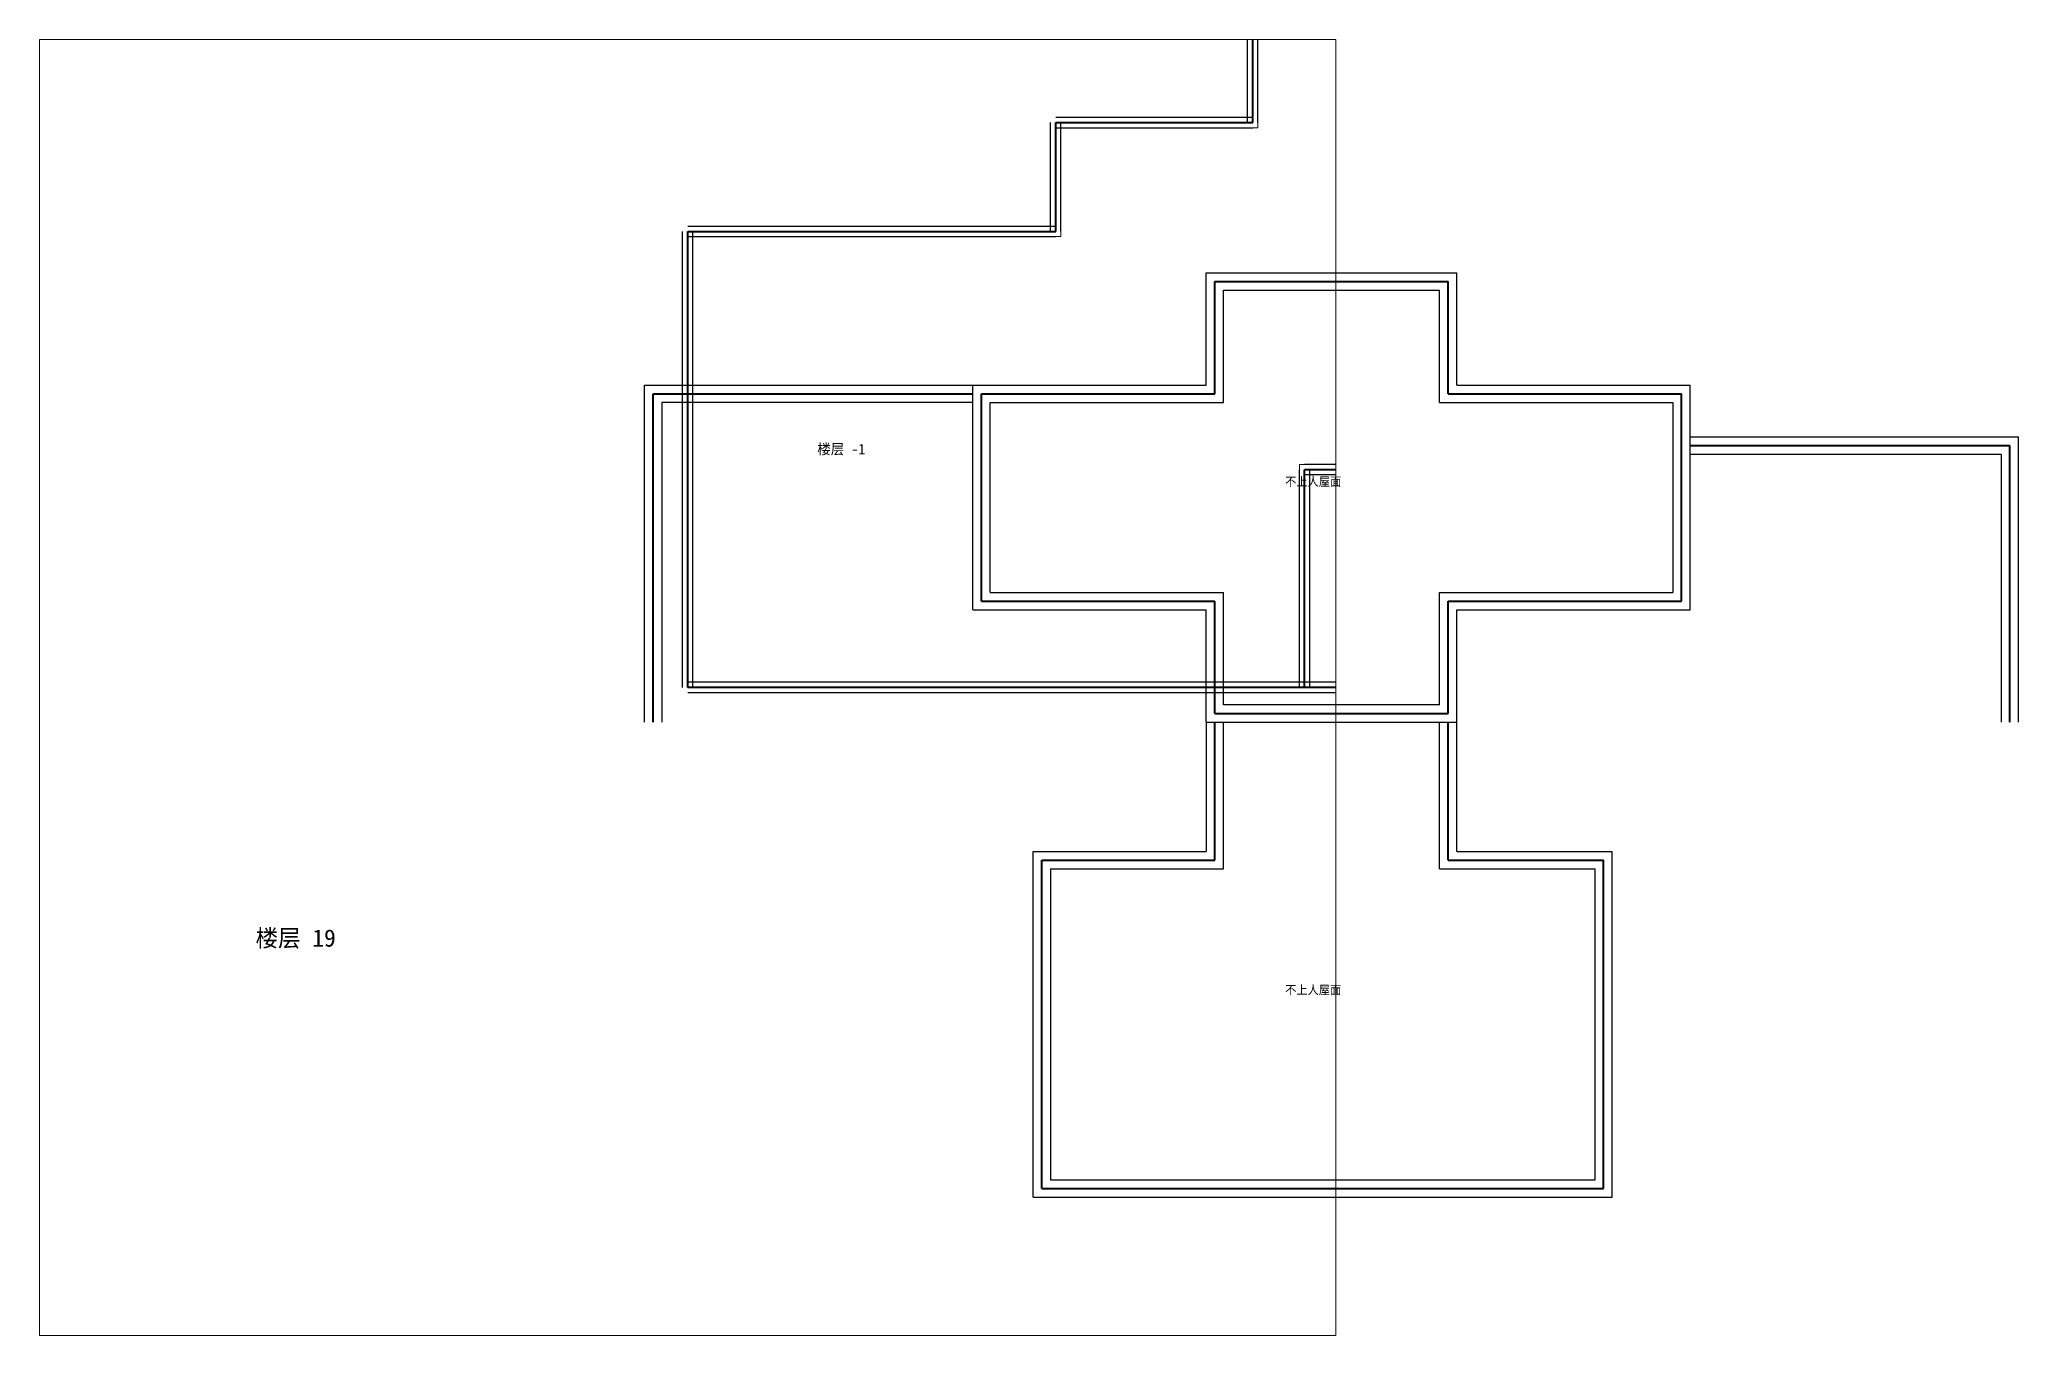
# Paper-space layout '楼层 19' of a CAD drawing. Header units: metres. Extents: x 0 to 458, y 0 to 300.
# The model-space entities are those that its viewports show. They can reach past a viewport. Long polylines and large blocks are cut down to what shows.
import ezdxf

# ---------------------------------------------------------------- set-up
doc = ezdxf.new("R2010")
doc.units = ezdxf.units.M
for name, color, linetype in [('ROOMS', 9, 'Continuous'), ('TEXT', 3, 'Continuous'), ('WALLS', 7, 'Continuous')]:
    doc.layers.add(name, color=color, linetype=linetype)

# ---------------------------------------------------------------- blocks, each defined once
blk = doc.blocks.new('FLOOR_19')
at = {"layer": 'ROOMS', "color": 9, "lineweight": 20}
for points in [[(378, 172), (378, 216), (324, 216), (324, 242), (274, 242), (274, 216), (220, 216), (220, 172), (274.03, 172), (274.03, 146), (324, 146), (324, 172)], [(234, 36), (234, 108), (274, 108), (274, 142), (324, 142), (324, 108), (360, 108), (360, 36)]]:
    blk.add_lwpolyline(points, dxfattribs=at)
at = {"layer": 'WALLS', "lineweight": 25}
for p, q in [((270, 220), (270, 246)), ((270, 246), (328, 246)), ((328, 220), (328, 246)), ((274, 216), (274, 242)), ((274, 242), (324, 242)), ((324, 216), (324, 242)), ((140, 142), (140, 220)), ((140, 220), (216, 220)), ((216, 168), (216, 220)), ((216, 220), (270, 220)), ((328, 220), (382, 220)), ((382, 168), (382, 220)), ((144, 216), (144, 142)), ((216, 216), (144, 216)), ((220, 172), (220, 216)), ((220, 216), (274, 216)), ((324, 216), (378, 216)), ((378, 216), (378, 172)), ((382, 208), (458, 208)), ((458, 142), (458, 208)), ((382, 204), (454, 204)), ((454, 204), (454, 142)), ((220, 172), (274.03, 172)), ((274.03, 146), (274.03, 172)), ((324, 146), (324, 172)), ((324, 172), (378, 172)), ((216, 168), (270.03, 168)), ((270.03, 142), (270.03, 168)), ((328, 142), (328, 168)), ((328, 168), (382, 168)), ((270, 142), (270, 112)), ((270.03, 142), (328, 142)), ((274, 108), (274, 142)), ((324, 146), (274.03, 146)), ((324, 108), (324, 142)), ((328, 112), (328, 142)), ((230, 32), (230, 112)), ((230, 112), (270, 112)), ((328, 112), (364, 112)), ((364, 32), (364, 112)), ((234, 108), (234, 36)), ((234, 108), (274, 108)), ((324, 108), (360, 108)), ((360, 36), (360, 108)), ((234, 36), (360, 36)), ((230, 32), (364, 32))]:
    blk.add_line(p, q, dxfattribs=at)
at = {"layer": 'WALLS', "lineweight": 40}
for p, q in [((272, 218), (272, 244)), ((272, 244), (326, 244)), ((326, 218), (326, 244)), ((142, 142), (142, 218)), ((142, 218), (216, 218)), ((218, 170), (218, 218)), ((218, 218), (272, 218)), ((326, 218), (380, 218)), ((380, 170), (380, 218)), ((382, 206), (456, 206)), ((456, 142), (456, 206)), ((218, 170), (272, 170)), ((272, 144), (272, 170)), ((326, 144), (326, 170)), ((326, 170), (380, 170)), ((272, 144), (326, 144)), ((272, 110), (272, 142)), ((326, 110), (326, 142)), ((232, 34), (232, 110)), ((232, 110), (272, 110)), ((326, 110), (362, 110)), ((362, 34), (362, 110)), ((232, 34), (362, 34))]:
    blk.add_line(p, q, dxfattribs=at)
at = {"layer": 'TEXT', "color": 3}
for s, height, p in [('不上人屋面', 2, (288.27, 196.66)), ('楼层 19', 4, (50, 90)), ('不上人屋面', 2, (288.27, 78.97))]:
    blk.add_text(s, height=height, dxfattribs=at).set_placement(p)
blk = doc.blocks.new('FLOOR_-1')
at = {"layer": 'ROOMS', "color": 9, "lineweight": 20}
for points in [[(2, 2), (236, 2), (236, 86), (362, 86), (362, 2), (640, 2), (640, 180), (378, 180), (378, 220), (390, 220), (390, 290), (220, 290), (220, 216), (144, 216), (144, 174), (2, 174)], [(240, 2), (298, 2), (298, 82), (240, 82)]]:
    blk.add_lwpolyline(points, dxfattribs=at)
at = {"layer": 'WALLS', "lineweight": 25}
for p, q in [((216, 218), (216, 292)), ((220, 218), (220, 292)), ((140, 176), (140, 218)), ((142, 220), (218, 220)), ((142, 216), (218, 216)), ((144, 176), (144, 218)), ((-2, 0), (-2, 176)), ((0, 178), (142, 178)), ((2, 0), (2, 176)), ((0, 174), (142, 174)), ((236, 0), (236, 84)), ((300, 86), (238, 86)), ((240, 0), (240, 84)), ((300, 82), (238, 82)), ((238, 2), (0, 2)), ((300, 2), (238, 2)), ((238, -2), (0, -2)), ((300, -2), (238, -2))]:
    blk.add_line(p, q, dxfattribs=at)
at = {"layer": 'WALLS', "lineweight": 40}
for p, q in [((218, 218), (218, 292)), ((142, 176), (142, 218)), ((142, 218), (218, 218)), ((0, 176), (142, 176)), ((0, 0), (0, 176)), ((300, 84), (238, 84)), ((238, 0), (238, 84)), ((238, 0), (0, 0)), ((300, 0), (238, 0))]:
    blk.add_line(p, q, dxfattribs=at)
at = {"layer": 'TEXT', "color": 3}
blk.add_text('楼层 -1', height=4, dxfattribs=at).set_placement((50, 90))

msp = doc.modelspace()

# ---------------------------------------------------------------- block references
at = {"layer": 'WALLS'}
msp.add_blockref('FLOOR_-1', (0, 0), dxfattribs=at)

psp = doc.layouts.new('楼层 19')

# ---------------------------------------------------------------- block references
psp.add_blockref('FLOOR_19', (0, 0))

# ---------------------------------------------------------------- viewports
at = {"layer": 'VIEWPORTS'}
psp.add_viewport(center=(150, 150), size=(300, 300), view_center_point=(0, 0), view_height=500, dxfattribs=at)

doc.saveas('drawing.dxf')
